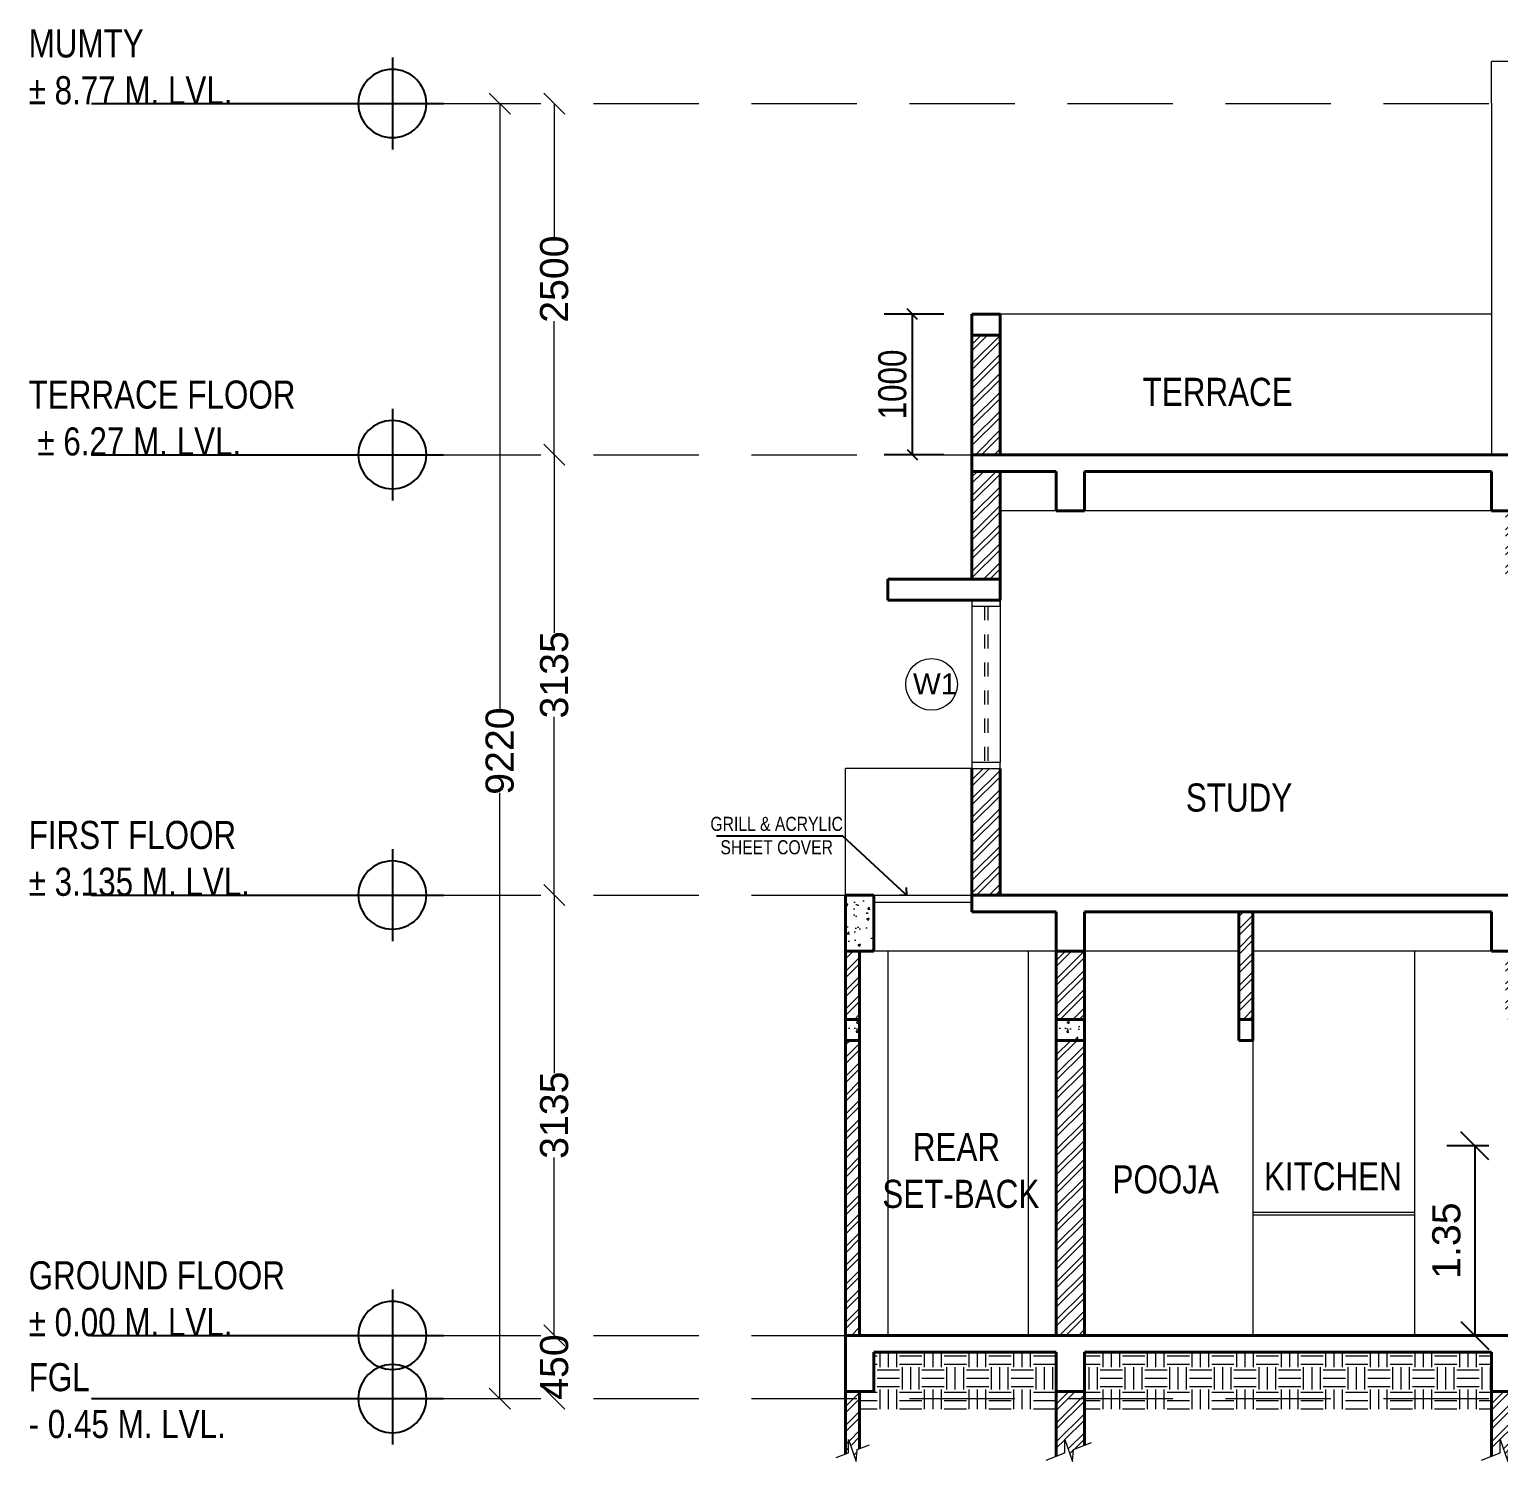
# Model space of a CAD drawing. Header units: metres. Extents: x 1689 to 2066, y 219 to 408.
# Drawn here: x 2021.75 to 2032.21, y 339.77 to 349.96 of the extents above; entities that cross this region are included whole.
import ezdxf

# ---------------------------------------------------------------- set-up
doc = ezdxf.new("R2010")
doc.units = ezdxf.units.M
doc.header["$LTSCALE"] = 1.5
for name, pattern in [('00_toilet$0$8th floor plan$0$HIDDEN', [0.375, 0.25, -0.125]), ('CENTER', [2, 1.25, -0.25, 0.25, -0.25]), ('DASHED', [0.75, 0.5, -0.25])]:
    doc.linetypes.add(name, pattern=pattern)
for name, color, linetype, lineweight in [('A- DOOR WINDOW TAGS', 7, 'Continuous', 5), ('A-Concrete', 5, 'Continuous', 40), ('A-ELE 01', 7, 'Continuous', 15), ('A-FURNITURE', 252, 'Continuous', 5), ('A-GRID', 252, 'CENTER', 5), ('A-HATCH', 252, 'Continuous', 5), ('A-SYMBOL', 252, 'Continuous', 5), ('A-WALL', 1, 'Continuous', 40), ('A-WINDOW', 143, 'Continuous', 13), ('A-Working Dimension', 42, 'Continuous', 5), ('COL', 4, 'Continuous', 25)]:
    doc.layers.add(name, color=color, linetype=linetype, lineweight=lineweight)
doc.layers.add('A-Text', color=7, linetype='Continuous')
doc.styles.add('DIM', font='arial.ttf', dxfattribs={"width": 0.8, "height": 0.2})
doc.styles.add('Roman', font='romans.shx', dxfattribs={"bigfont": 'bigfont.shx'})
doc.styles.get("Standard").update_dxf_attribs({"font": 'arial.ttf', "height": 0.2})
doc.dimstyles.new('ISO-25', dxfattribs={"dimtxt": 0.2, "dimasz": 0.2, "dimexe": 0.2, "dimexo": 0.2, "dimgap": 0.1, "dimtad": 1, "dimdec": 3, "dimdsep": 46, "dimtxsty": 'Standard', "dimblk": 'OBLIQUE', "dimcen": 0.2, "dimclrt": 256, "dimadec": 0, "dimazin": 0, "dimtfac": 1, "dimtdec": 3, "dimtmove": 0, "dimatfit": 3, "dimfxl": 1, "dimarcsym": 0})
doc.dimstyles.new('W-DIM', dxfattribs={"dimtxt": 0.125, "dimasz": 0.075, "dimexe": 0.2, "dimexo": 0.2, "dimgap": 0.04, "dimtad": 1, "dimdec": 0, "dimlfac": 1000, "dimzin": 0, "dimdsep": 46, "dimtxsty": 'DIM', "dimblk": 'OBLIQUE', "dimcen": 0.09, "dimclrt": 7, "dimadec": 0, "dimazin": 0, "dimtfac": 1, "dimtdec": 0, "dimtofl": 0, "dimtmove": 0, "dimatfit": 3, "dimldrblk": 'OPEN90', "dimfxl": 0.1, "dimtolj": 1, "dimtzin": 0, "dimarcsym": 0})
doc.dimstyles.new('Working Dim', dxfattribs={"dimtxt": 0.125, "dimasz": 0.15, "dimexe": 0.09, "dimexo": 0.0625, "dimgap": 0, "dimtad": 0, "dimdec": 0, "dimlfac": 1000, "dimzin": 0, "dimdsep": 46, "dimtxsty": 'Standard', "dimblk": 'OBLIQUE', "dimcen": 0.09, "dimse1": 1, "dimse2": 1, "dimclrd": 256, "dimclre": 256, "dimadec": 0, "dimazin": 0, "dimtfac": 1, "dimtdec": 0, "dimtofl": 0, "dimtmove": 1, "dimatfit": 3, "dimldrblk": 'OBLIQUE', "dimfxl": 1, "dimtolj": 1, "dimtzin": 0, "dimlwd": -1, "dimlwe": -1, "dimarcsym": 0})
pattern_1 = [(45, (248.36011, -45.93891), (-0.067351921, 0.067351921), []), (45, (248.40501, -45.93891), (-0.067351921, 0.067351921), [])]
pattern_2 = [(50, (248.36011, -45.93891), (0.182184669, -0.015939086), [0.01905, -0.20955]), (355, (248.3601, -45.93891), (-0.035243421, 0.191056845), [0.01524, -0.167640584]), (100.451445, (248.37529, -45.94024), (0.146941247, 0.175117752), [0.016190009, -0.178090245]), (46.1842, (248.3601, -45.88811), (0.27107904, -0.042042328), [0.028575, -0.314325]), (96.635558, (248.3827, -45.89162), (0.237404134, 0.247426125), [0.024285023, -0.26713561]), (351.184151, (248.3601, -45.88811), (0.237404134, 0.247426125), [0.022859967, -0.25145973]), (21, (248.38551, -45.90081), (0.151614391, -0.102265198), [0.01905, -0.20955]), (326, (248.3855, -45.90081), (0.061802028, 0.184187966), [0.01524, -0.16764]), (71.451445, (248.39814, -45.90934), (0.21341642, 0.081922769), [0.016190009, -0.178089938]), (37.5, (248.36011, -45.938915), (0.0030886033, 0.0845550389), [0, -0.165608, 0, -0.17018, 0, -0.168275]), (7.5, (248.36011, -45.938915), (0.0668196625, 0.100180575), [0, -0.097028, 0, -0.161798, 0, -0.064135]), (327.5, (248.303466, -45.938915), (0.1355905952, -0.005728744), [0, -0.0635, 0, -0.19812, 0, -0.26289]), (317.5, (248.27807, -45.93891), (0.148129181, 0.025426491), [0, -0.08255, 0, -0.131572, 0, -0.18669])]

# ---------------------------------------------------------------- blocks, each defined once
blk = doc.blocks.new('A$C3A7D7E6B')
at = {"layer": 'A-Text', "color": 19}
for p, q in [((0, 269.7), (0, -269.7)), ((1766.2, 0), (-300, 0))]:
    blk.add_line(p, q, dxfattribs=at)
blk.add_circle((0, 0), 200, dxfattribs=at)
blk = doc.blocks.new('LEVELS')
at = {"layer": 'A-GRID', "linetype": 'DASHED'}
for p, q in [((-20.389, 9.22), (0, 9.22)), ((-20.389, 6.72), (0, 6.72)), ((-20.389, 3.585), (0, 3.585)), ((-20.389, 0.45), (0, 0.45)), ((-20.389, 0), (0, 0))]:
    blk.add_line(p, q, dxfattribs=at)
at = {"layer": 'A-SYMBOL', "lineweight": -3, "xscale": -0.001212954476999878, "yscale": 0.001212954476999878, "zscale": 0.001212954476999878}
for p in [(-19.572, 9.22), (-19.572, 6.72), (-19.572, 3.585), (-19.572, 0.45), (-19.572, 0)]:
    blk.add_blockref('A$C3A7D7E6B', p, dxfattribs=at)
at = {"layer": 'A-Text', "char_height": 0.2, "attachment_point": 1, "style": 'DIM'}
for s, insert, width in [('MUMTY\\P%%P 8.77 M. LVL.', (-22.162, 9.748), 2.37517), ('TERRACE FLOOR\\P %%P 6.27 M. LVL.', (-22.162, 7.248), 2.37517), ('FIRST FLOOR \\P%%P 3.135 M. LVL.', (-22.162, 4.113), 1.97738), ('GROUND FLOOR \\P%%P 0.00 M. LVL.', (-22.162, 0.978), 2.28186), ('FGL \\P- 0.45 M. LVL.', (-22.162, 0.253), 1.76169)]:
    blk.add_mtext(s, dxfattribs=dict(at, insert=insert, width=width))
blk = doc.blocks.new('W1')
at = {"layer": 'A- DOOR WINDOW TAGS', "lineweight": 5}
blk.add_circle((1698.396, 432.822), 0.184, dxfattribs=at)
at = {"layer": 'A- DOOR WINDOW TAGS', "insert": (1698.264, 432.901), "char_height": 0.15, "attachment_point": 1, "style": 'Roman'}
blk.add_mtext_dynamic_manual_height_columns('{\\fArial|b0|i0|c0|p34;W1}', width=0.2464, gutter_width=0.325, heights=[0], dxfattribs=at)
blk = doc.blocks.new('_Oblique')
at = {"color": 0, "linetype": 'ByBlock', "lineweight": -2}
blk.add_line((-0.5, -0.5), (0.5, 0.5), dxfattribs=at)
blk = doc.blocks.new('_Open90')
at = {"color": 0, "linetype": 'ByBlock', "lineweight": -2}
for p, q in [((0, 0), (-1, 0)), ((-0.5, 0.5), (0, 0)), ((0, 0), (-0.5, -0.5))]:
    blk.add_line(p, q, dxfattribs=at)
blk = doc.blocks.new('*D362')
at = {"layer": 'A-Working Dimension', "transparency": 16777216}
for p, q in [((2025.489, 343.799), (2025.489, 342.531)), ((2025.489, 340.664), (2025.489, 341.932))]:
    blk.add_line(p, q, dxfattribs=at)
at = {"layer": 'Defpoints', "color": 0, "linetype": 'Continuous', "transparency": 16777216}
for p in [(2025.489, 343.799), (2025.489, 343.799), (2026.08, 340.664)]:
    blk.add_point(p, dxfattribs=at)
at = {"layer": 'A-Working Dimension', "linetype": 'Continuous', "transparency": 16777216, "xscale": 0.15, "yscale": 0.15, "zscale": 0.15}
for p, rotation in [((2025.489, 343.799), 90), ((2025.489, 340.664), 270)]:
    blk.add_blockref('_Oblique', p, dxfattribs=dict(at, rotation=rotation))
at = {"layer": 'A-Working Dimension', "color": 0, "linetype": 'Continuous', "transparency": 16777216, "insert": (2025.489, 342.232), "char_height": 0.2, "attachment_point": 5, "rotation": 90}
blk.add_mtext('\\A1;3135', dxfattribs=at)
blk = doc.blocks.new('*D363')
at = {"layer": 'A-Working Dimension', "transparency": 16777216}
for p, q in [((2025.489, 340.664), (2025.489, 340.664)), ((2025.489, 340.214), (2025.489, 340.215))]:
    blk.add_line(p, q, dxfattribs=at)
at = {"layer": 'Defpoints', "color": 0, "linetype": 'Continuous', "transparency": 16777216}
for p in [(2025.489, 340.664), (2025.489, 340.214), (2025.489, 340.214)]:
    blk.add_point(p, dxfattribs=at)
at = {"layer": 'A-Working Dimension', "linetype": 'Continuous', "transparency": 16777216, "xscale": 0.15, "yscale": 0.15, "zscale": 0.15}
for p, rotation in [((2025.489, 340.664), 90), ((2025.489, 340.214), 270)]:
    blk.add_blockref('_Oblique', p, dxfattribs=dict(at, rotation=rotation))
at = {"layer": 'A-Working Dimension', "color": 0, "linetype": 'Continuous', "transparency": 16777216, "insert": (2025.489, 340.439), "char_height": 0.2, "attachment_point": 5, "rotation": 90}
blk.add_mtext('\\A1;450', dxfattribs=at)
blk = doc.blocks.new('*D364')
at = {"layer": 'A-Working Dimension', "transparency": 16777216}
for p, q in [((2025.489, 346.934), (2025.489, 345.666)), ((2025.489, 343.799), (2025.489, 345.067))]:
    blk.add_line(p, q, dxfattribs=at)
at = {"layer": 'Defpoints', "color": 0, "linetype": 'Continuous', "transparency": 16777216}
for p in [(2025.489, 346.934), (2025.489, 346.934), (2025.838, 343.799)]:
    blk.add_point(p, dxfattribs=at)
at = {"layer": 'A-Working Dimension', "linetype": 'Continuous', "transparency": 16777216, "xscale": 0.15, "yscale": 0.15, "zscale": 0.15}
for p, rotation in [((2025.489, 346.934), 90), ((2025.489, 343.799), 270)]:
    blk.add_blockref('_Oblique', p, dxfattribs=dict(at, rotation=rotation))
at = {"layer": 'A-Working Dimension', "color": 0, "linetype": 'Continuous', "transparency": 16777216, "insert": (2025.489, 345.367), "char_height": 0.2, "attachment_point": 5, "rotation": 90}
blk.add_mtext('\\A1;3135', dxfattribs=at)
blk = doc.blocks.new('*D365')
at = {"layer": 'A-Working Dimension', "transparency": 16777216}
for p, q in [((2025.489, 349.434), (2025.489, 348.484)), ((2025.489, 346.934), (2025.489, 347.884))]:
    blk.add_line(p, q, dxfattribs=at)
at = {"layer": 'Defpoints', "color": 0, "linetype": 'Continuous', "transparency": 16777216}
for p in [(2025.489, 349.434), (2025.489, 349.434), (2025.838, 346.934)]:
    blk.add_point(p, dxfattribs=at)
at = {"layer": 'A-Working Dimension', "linetype": 'Continuous', "transparency": 16777216, "xscale": 0.15, "yscale": 0.15, "zscale": 0.15}
for p, rotation in [((2025.489, 349.434), 90), ((2025.489, 346.934), 270)]:
    blk.add_blockref('_Oblique', p, dxfattribs=dict(at, rotation=rotation))
at = {"layer": 'A-Working Dimension', "color": 0, "linetype": 'Continuous', "transparency": 16777216, "insert": (2025.489, 348.184), "char_height": 0.2, "attachment_point": 5, "rotation": 90}
blk.add_mtext('\\A1;2500', dxfattribs=at)
blk = doc.blocks.new('*D366')
at = {"layer": 'A-Working Dimension', "color": 0, "linetype": 'Continuous', "lineweight": -2, "transparency": 16777216}
for p, q in [((2028.263, 347.934), (2027.839, 347.934)), ((2028.039, 346.934), (2028.039, 347.934)), ((2028.263, 346.934), (2027.839, 346.934))]:
    blk.add_line(p, q, dxfattribs=at)
at = {"layer": 'Defpoints', "color": 0, "linetype": 'Continuous', "transparency": 16777216}
for p in [(2028.039, 347.934), (2028.463, 347.934), (2028.463, 346.934)]:
    blk.add_point(p, dxfattribs=at)
at = {"layer": 'A-Working Dimension', "color": 0, "linetype": 'Continuous', "lineweight": -2, "transparency": 16777216, "xscale": 0.075, "yscale": 0.075, "zscale": 0.075}
for p, rotation in [((2028.039, 347.934), 90), ((2028.039, 346.934), 270)]:
    blk.add_blockref('_Oblique', p, dxfattribs=dict(at, rotation=rotation))
at = {"layer": 'A-Working Dimension', "color": 7, "linetype": 'Continuous', "transparency": 16777216, "insert": (2027.897, 347.434), "char_height": 0.2, "attachment_point": 5, "rotation": 90, "style": 'DIM'}
blk.add_mtext('\\A1;1000', dxfattribs=at)
blk = doc.blocks.new('*D379')
at = {"layer": 'A-Working Dimension', "transparency": 16777216}
for p, q in [((2025.101, 349.434), (2025.101, 345.123)), ((2025.101, 340.214), (2025.101, 344.526))]:
    blk.add_line(p, q, dxfattribs=at)
at = {"layer": 'Defpoints', "color": 0, "linetype": 'Continuous', "transparency": 16777216}
for p in [(2025.101, 349.434), (2025.318, 349.434), (2025.318, 340.214)]:
    blk.add_point(p, dxfattribs=at)
at = {"layer": 'A-Working Dimension', "linetype": 'Continuous', "transparency": 16777216, "xscale": 0.15, "yscale": 0.15, "zscale": 0.15}
for p, rotation in [((2025.101, 349.434), 90), ((2025.101, 340.214), 270)]:
    blk.add_blockref('_Oblique', p, dxfattribs=dict(at, rotation=rotation))
at = {"layer": 'A-Working Dimension', "color": 0, "linetype": 'Continuous', "transparency": 16777216, "insert": (2025.101, 344.824), "char_height": 0.2, "attachment_point": 5, "rotation": 90}
blk.add_mtext('\\A1;9220', dxfattribs=at)
blk = doc.blocks.new('*D499')
at = {"layer": 'COL', "color": 0, "lineweight": -2, "transparency": 16777216}
for p, q in [((2032.144, 342.014), (2031.844, 342.014)), ((2032.044, 342.014), (2032.044, 340.664)), ((2032.144, 340.664), (2031.844, 340.664))]:
    blk.add_line(p, q, dxfattribs=at)
at = {"layer": 'Defpoints', "color": 0, "transparency": 16777216}
for p in [(2032.363, 342.014), (2032.044, 340.664), (2035.163, 340.664)]:
    blk.add_point(p, dxfattribs=at)
at = {"layer": 'COL', "color": 0, "lineweight": -2, "transparency": 16777216, "xscale": 0.2, "yscale": 0.2, "zscale": 0.2}
for p, rotation in [((2032.044, 342.014), 90), ((2032.044, 340.664), 270)]:
    blk.add_blockref('_Oblique', p, dxfattribs=dict(at, rotation=rotation))
at = {"layer": 'COL', "transparency": 16777216, "insert": (2031.842, 341.339), "char_height": 0.2, "attachment_point": 5, "rotation": 90}
blk.add_mtext('1.35', dxfattribs=at)

msp = doc.modelspace()

# ---------------------------------------------------------------- hatches: boundary and pattern name
at = {"layer": 'A-HATCH', "ltscale": 50}
h = msp.add_hatch(dxfattribs=at)
h.set_pattern_fill('ANSI32', color=256, scale=0.01)
h.set_pattern_definition([(45, (248.36011, -47.09035), (-0.067351921, 0.067351921), []), (45, (248.40501, -47.09035), (-0.067351921, 0.067351921), [])])
h.paths.add_polyline_path([(2028.6633, 347.78421), (2028.4633, 347.78421), (2028.4633, 346.93421), (2028.6633, 346.93421)])
h.paths.add_polyline_path([(2028.6633, 346.81421), (2028.4633, 346.81421), (2028.4633, 346.04921), (2028.6633, 346.04921)])
h.paths.add_polyline_path([(2028.6633, 344.69914), (2028.4633, 344.69914), (2028.4633, 343.79921), (2028.6633, 343.79921)])
h.paths.add_polyline_path([(2027.6633, 342.76421), (2027.5633, 342.76421), (2027.5633, 343.63421), (2027.5633, 340.66421), (2027.6633, 340.66421)])
h.paths.add_polyline_path([(2030.4633, 343.67921), (2030.3633, 343.67921), (2030.3633, 342.91421), (2030.4633, 342.91421)])
h.paths.add_polyline_path([(2032.3633, 343.39921), (2032.26342, 343.39921), (2032.26342, 342.91421), (2032.3633, 342.91421)])
h.paths.add_polyline_path([(2036.5133, 343.39921), (2036.4133, 343.39921), (2036.4133, 342.91421), (2036.5133, 342.91421)])
h.paths.add_polyline_path([(2039.8133, 343.39921), (2039.6133, 343.39921), (2039.6133, 342.91421), (2039.8133, 342.91421)])
h.paths.add_polyline_path([(2039.8133, 344.69914), (2039.6133, 344.69914), (2039.6133, 343.79921), (2039.8133, 343.79921)])
h.paths.add_polyline_path([(2041.16353, 344.09921), (2040.96353, 344.09921), (2040.96353, 343.79921), (2041.16353, 343.79921)])
h.paths.add_polyline_path([(2036.5133, 345.89921), (2036.4133, 345.89921), (2036.4133, 344.69921), (2036.4133, 343.79921), (2036.5133, 343.79921)])
h.paths.add_polyline_path([(2039.8133, 346.53421), (2039.6133, 346.53421), (2039.6133, 346.04921), (2039.8133, 346.04921)])
h.paths.add_polyline_path([(2041.16353, 347.23421), (2040.96353, 347.23421), (2040.96353, 346.93421), (2041.16353, 346.93421)])
h.paths.add_polyline_path([(2032.3633, 346.53421), (2032.26342, 346.53421), (2032.26342, 346.04921), (2032.3633, 346.04921)])
h.paths.add_polyline_path([(2042.8133, 341.56421), (2042.7133, 341.56421), (2042.7133, 340.66421), (2042.8133, 340.66421)])
h.paths.add_polyline_path([(2029.06332, 342.91421), (2029.26332, 342.91421), (2029.26332, 343.39921), (2029.06332, 343.39921)])
h.paths.add_polyline_path([(2029.26332, 342.76421), (2029.06332, 342.76421), (2029.06332, 340.66421), (2029.26332, 340.66421)])
h.paths.add_polyline_path([(2042.7133, 340.36421), (2042.8133, 340.36421), (2042.8133, 340.66421), (2042.7133, 340.66421)])
h = msp.add_hatch(dxfattribs=at)
h.set_pattern_fill('AR-CONC', color=256, scale=0.001)
h.set_pattern_definition(pattern_2)
h.paths.add_polyline_path([(2027.7633, 343.79921), (2027.5633, 343.79921), (2027.5633, 343.39921), (2027.7633, 343.39921)])
h = msp.add_hatch(dxfattribs=at)
h.set_pattern_fill('ANSI32', color=256, scale=0.01)
h.set_pattern_definition(pattern_1)
h.paths.add_polyline_path([(2027.6633, 343.39921), (2027.5633, 343.39921), (2027.5633, 343.31623), (2027.5633, 342.91421), (2027.6633, 342.91421)])
h = msp.add_hatch(dxfattribs=at)
h.set_pattern_fill('AR-CONC', color=256, scale=0.001)
h.set_pattern_definition([(50, (246.86009, -45.93891), (0.182184669, -0.015939086), [0.01905, -0.20955]), (355, (246.86009, -45.93891), (-0.035243421, 0.191056845), [0.01524, -0.167640584]), (100.451445, (246.87527, -45.94024), (0.146941247, 0.175117752), [0.016190009, -0.178090245]), (46.1842, (246.86009, -45.88811), (0.27107904, -0.042042328), [0.028575, -0.314325]), (96.635558, (246.88268, -45.89162), (0.237404134, 0.247426125), [0.024285023, -0.26713561]), (351.184151, (246.8601, -45.88811), (0.237404134, 0.247426125), [0.022859967, -0.25145973]), (21, (246.88549, -45.90081), (0.151614391, -0.102265198), [0.01905, -0.20955]), (326, (246.88549, -45.90081), (0.061802028, 0.184187966), [0.01524, -0.16764]), (71.451445, (246.89812, -45.90934), (0.21341642, 0.081922769), [0.016190009, -0.178089938]), (37.5, (246.86009, -45.938915), (0.0030886033, 0.0845550389), [0, -0.165608, 0, -0.17018, 0, -0.168275]), (7.5, (246.86009, -45.938915), (0.0668196625, 0.100180575), [0, -0.097028, 0, -0.161798, 0, -0.064135]), (327.5, (246.803446, -45.938915), (0.1355905952, -0.005728744), [0, -0.0635, 0, -0.19812, 0, -0.26289]), (317.5, (246.77805, -45.93891), (0.148129181, 0.025426491), [0, -0.08255, 0, -0.131572, 0, -0.18669])])
h.paths.add_polyline_path([(2027.5633, 342.76421), (2027.6633, 342.76421), (2027.6633, 342.91421), (2027.5633, 342.91421)])
h = msp.add_hatch(dxfattribs=at)
h.set_pattern_fill('AR-CONC', color=256, scale=0.001)
h.set_pattern_definition(pattern_2)
h.paths.add_polyline_path([(2029.06332, 342.76421), (2029.26332, 342.76421), (2029.26332, 342.91421), (2029.06332, 342.91421)])
at = {"layer": 'A-HATCH', "lineweight": 5, "ltscale": 50}
h = msp.add_hatch(dxfattribs=at)
h.set_pattern_fill('EARTH', color=256, scale=0.025)
h.set_pattern_definition([(0, (248.36011, -45.93891), (0.15875, 0.15875), [0.15875, -0.15875]), (0, (248.36011, -45.87938), (0.15875, 0.15875), [0.15875, -0.15875]), (0, (248.36011, -45.81985), (0.15875, 0.15875), [0.15875, -0.15875]), (90, (248.37995, -45.80001), (-0.15875, 0.15875), [0.15875, -0.15875]), (90, (248.43948, -45.80001), (-0.15875, 0.15875), [0.15875, -0.15875]), (90, (248.49901, -45.80001), (-0.15875, 0.15875), [0.15875, -0.15875])])
h.paths.add_polyline_path([(2029.06332, 340.21421), (2027.6633, 340.21421), (2027.6633, 340.14038), (2029.06332, 340.14038)])
h.paths.add_polyline_path([(2029.06332, 340.54421), (2027.7633, 340.54421), (2027.7633, 340.26421), (2027.6633, 340.26421), (2027.6633, 340.21421), (2029.06332, 340.21421), (2029.06332, 340.26421)])
h.paths.add_polyline_path([(2032.1633, 340.26421), (2032.1633, 340.54421), (2029.26332, 340.54421), (2029.26332, 340.26421), (2029.26332, 340.21421), (2032.1633, 340.21421)])
h.paths.add_polyline_path([(2032.1633, 340.21421), (2029.26332, 340.21421), (2029.26332, 340.14038), (2032.1633, 340.14038)])
h.paths.add_polyline_path([(2036.4133, 340.54421), (2032.3633, 340.54421), (2032.3633, 340.26421), (2032.3633, 340.21421), (2036.4133, 340.21421), (2036.4133, 340.26421)])
h.paths.add_polyline_path([(2036.4133, 340.21421), (2032.3633, 340.21421), (2032.3633, 340.14038), (2036.4133, 340.14038)])
at = {"layer": 'A-HATCH', "ltscale": 50}
h = msp.add_hatch(dxfattribs=at)
h.set_pattern_fill('ANSI32', color=256, scale=0.01)
h.set_pattern_definition(pattern_1)
h.paths.add_polyline_path([(2039.8133, 340.21421), (2039.6133, 340.21421), (2039.6133, 339.80442), (2039.67407, 339.82781), (2039.67407, 339.92296), (2039.72971, 339.76591), (2039.73676, 339.85194), (2039.8133, 339.8814)])
h.paths.add_polyline_path([(2036.5133, 340.21421), (2036.4133, 340.21421), (2036.4133, 339.81207), (2036.4542, 339.82781), (2036.4542, 339.92296), (2036.50984, 339.76591), (2036.5133, 339.80814)])
h.paths.add_polyline_path([(2036.5133, 340.26421), (2036.4133, 340.26421), (2036.4133, 340.21421), (2036.5133, 340.21421)])
h.paths.add_polyline_path([(2039.8133, 340.26421), (2039.6133, 340.26421), (2039.6133, 340.21421), (2039.8133, 340.21421)])
h.paths.add_polyline_path([(2032.3633, 340.26421), (2032.1633, 340.26421), (2032.1633, 340.21421), (2032.3633, 340.21421)])
h.paths.add_polyline_path([(2032.3633, 340.21421), (2032.1633, 340.21421), (2032.1633, 339.80442), (2032.22407, 339.82781), (2032.22407, 339.92296), (2032.27971, 339.76591), (2032.28676, 339.85194), (2032.3633, 339.8814)])
h.paths.add_polyline_path([(2029.26332, 340.26421), (2029.06332, 340.26421), (2029.06332, 339.80442), (2029.12409, 339.82781), (2029.12409, 339.92296), (2029.17973, 339.76591), (2029.18678, 339.85194), (2029.26332, 339.8814)])
h.paths.add_polyline_path([(2027.6633, 340.26421), (2027.5633, 340.26421), (2027.5633, 339.81989), (2027.58388, 339.82781), (2027.58388, 339.92296), (2027.63952, 339.76591), (2027.64657, 339.85194), (2027.6633, 339.85838)])

# ---------------------------------------------------------------- linework, layer by layer
at = {"layer": 'A-Concrete'}
for p, q in [((2041.16353, 346.93421), (2028.4633, 346.93421)), ((2028.4633, 346.93421), (2028.4633, 346.81421)), ((2029.06332, 346.81421), (2028.4633, 346.81421)), ((2029.06332, 346.81421), (2029.06332, 346.53421)), ((2032.1633, 346.81421), (2029.26332, 346.81421)), ((2029.26332, 346.81421), (2029.26332, 346.53421)), ((2032.1633, 346.81421), (2032.1633, 346.53421)), ((2029.26332, 346.53421), (2029.06332, 346.53421)), ((2032.3633, 346.53421), (2032.1633, 346.53421)), ((2028.6633, 346.04921), (2027.8633, 346.04921)), ((2027.8633, 346.04921), (2027.8633, 345.89921)), ((2028.6633, 346.04921), (2028.6633, 345.89921)), ((2028.6633, 345.89921), (2027.8633, 345.89921)), ((2028.6633, 345.89923), (2028.6633, 345.89921)), ((2027.5633, 343.79921), (2027.5633, 343.39921)), ((2027.7633, 343.79921), (2027.5633, 343.79921)), ((2027.7633, 343.79921), (2027.7633, 343.39921)), ((2041.16353, 343.79921), (2028.4633, 343.79921)), ((2028.4633, 343.79921), (2028.4633, 343.67921)), ((2029.06332, 343.67921), (2028.4633, 343.67921)), ((2029.06332, 343.67921), (2029.06332, 343.39921)), ((2032.1633, 343.67921), (2029.26332, 343.67921)), ((2029.26332, 343.67921), (2029.26332, 343.39921)), ((2032.1633, 343.67921), (2032.1633, 343.39921)), ((2027.7633, 343.39921), (2027.5633, 343.39921)), ((2029.26332, 343.39921), (2029.06332, 343.39921)), ((2032.3633, 343.39921), (2032.1633, 343.39921)), ((2027.6633, 342.91421), (2027.5633, 342.91421)), ((2027.5633, 342.91421), (2027.5633, 342.76421)), ((2027.6633, 342.91421), (2027.6633, 342.76421)), ((2029.26332, 342.91421), (2029.06332, 342.91421)), ((2029.06332, 342.91421), (2029.06332, 342.76421)), ((2029.26332, 342.91421), (2029.26332, 342.76421)), ((2030.4633, 342.91421), (2030.3633, 342.91421)), ((2030.3633, 342.91421), (2030.3633, 342.76421)), ((2030.4633, 342.91421), (2030.4633, 342.76421)), ((2027.6633, 342.76421), (2027.5633, 342.76421)), ((2029.26332, 342.76421), (2029.06332, 342.76421)), ((2030.4633, 342.76421), (2030.3633, 342.76421)), ((2039.8133, 340.66421), (2027.5633, 340.66421)), ((2027.5633, 340.66421), (2027.5633, 340.26421)), ((2029.06332, 340.54421), (2027.7633, 340.54421)), ((2027.7633, 340.54421), (2027.7633, 340.26421)), ((2029.06332, 340.54421), (2029.06332, 340.26421)), ((2032.1633, 340.54421), (2029.26332, 340.54421)), ((2029.26332, 340.54421), (2029.26332, 340.26421)), ((2032.1633, 340.54421), (2032.1633, 340.26421)), ((2027.7633, 340.26421), (2027.5633, 340.26421)), ((2029.26332, 340.26421), (2029.06332, 340.26421)), ((2032.3633, 340.26421), (2032.1633, 340.26421))]:
    msp.add_line(p, q, dxfattribs=at)
msp.add_lwpolyline([(2028.4633, 347.93421), (2028.6633, 347.93421), (2028.6633, 347.78421), (2028.4633, 347.78421)], close=True, dxfattribs=at)
at = {"layer": 'A-ELE 01', "color": 125}
for p, q in [((2029.06332, 346.53421), (2028.6633, 346.53421)), ((2032.1633, 346.53421), (2029.26332, 346.53421)), ((2029.06332, 343.39921), (2027.7633, 343.39921)), ((2030.3633, 343.39921), (2029.26332, 343.39921)), ((2032.1633, 343.39921), (2030.4633, 343.39921))]:
    msp.add_line(p, q, dxfattribs=at)
at = {"layer": 'A-ELE 01'}
for p, q in [((2027.8633, 343.39921), (2027.8633, 340.66421)), ((2028.86332, 343.39921), (2028.86332, 340.66421)), ((2031.6133, 343.39921), (2031.6133, 340.66421)), ((2030.4633, 342.76421), (2030.4633, 340.66421))]:
    msp.add_line(p, q, dxfattribs=at)
at = {"layer": 'A-FURNITURE'}
for p, q in [((2036.5133, 349.73421), (2032.1633, 349.73421)), ((2032.1633, 349.43421), (2032.1633, 349.73421)), ((2032.1633, 349.43421), (2032.1633, 346.93421)), ((2032.1633, 347.93421), (2028.6633, 347.93421)), ((2028.46322, 344.69914), (2027.5633, 344.69914)), ((2027.5633, 343.31623), (2027.5633, 344.69914)), ((2027.7633, 343.79921), (2028.4633, 343.79921)), ((2027.7633, 343.74921), (2028.4633, 343.74921)), ((2031.6133, 341.53921), (2030.4633, 341.53921)), ((2031.6133, 341.51921), (2030.4633, 341.51921))]:
    msp.add_line(p, q, dxfattribs=at)
at = {"layer": 'A-SYMBOL'}
for points in [[(2027.49619, 339.79406), (2027.58388, 339.82781), (2027.58388, 339.92296), (2027.63952, 339.76591), (2027.64657, 339.85194), (2027.73429, 339.88571)], [(2028.99203, 339.77697), (2029.12409, 339.82781), (2029.12409, 339.92296), (2029.17973, 339.76591), (2029.18678, 339.85194), (2029.31465, 339.90116)], [(2032.09201, 339.77697), (2032.22407, 339.82781), (2032.22407, 339.92296), (2032.27971, 339.76591), (2032.28676, 339.85194), (2032.41463, 339.90116)]]:
    msp.add_lwpolyline(points, dxfattribs=at)
at = {"layer": 'A-WALL'}
for p, q in [((2028.4633, 346.93421), (2028.4633, 347.78421)), ((2028.6633, 346.93421), (2028.6633, 347.78421)), ((2028.4633, 346.81421), (2028.4633, 346.04921)), ((2028.6633, 346.81421), (2028.6633, 346.04921)), ((2028.4633, 344.69914), (2028.4633, 343.79921)), ((2028.6633, 344.69915), (2028.6633, 343.79921)), ((2030.3633, 343.67921), (2030.3633, 342.91421)), ((2030.4633, 343.67921), (2030.4633, 342.91421)), ((2027.5633, 343.39921), (2027.5633, 342.91421)), ((2027.6633, 343.39921), (2027.6633, 342.91421)), ((2029.06332, 343.39921), (2029.06332, 342.91421)), ((2029.26332, 343.39921), (2029.26332, 342.91421)), ((2027.5633, 342.76421), (2027.5633, 340.66421)), ((2027.6633, 342.76421), (2027.6633, 340.66421)), ((2029.06332, 342.76421), (2029.06332, 340.66421)), ((2029.26332, 342.76421), (2029.26332, 340.66421)), ((2027.5633, 340.26421), (2027.5633, 339.81989)), ((2027.6633, 340.26421), (2027.6633, 339.85838)), ((2029.06332, 340.26421), (2029.06332, 339.80442)), ((2029.26332, 340.26421), (2029.26332, 339.8814)), ((2032.1633, 340.26421), (2032.1633, 339.80442))]:
    msp.add_line(p, q, dxfattribs=at)
at = {"layer": 'A-WINDOW'}
for p, q in [((2028.4633, 345.89921), (2028.4633, 344.74314)), ((2028.66329, 345.89923), (2028.6633, 345.89923)), ((2028.6633, 345.89923), (2028.6633, 344.74315)), ((2028.46322, 344.69914), (2028.6633, 344.69914))]:
    msp.add_line(p, q, dxfattribs=at)
at = {"layer": 'A-WINDOW', "linetype": 'DASHED', "ltscale": 0.1}
for p, q in [((2028.55153, 345.85521), (2028.55153, 344.74314)), ((2028.57653, 345.85521), (2028.57653, 344.74315))]:
    msp.add_line(p, q, dxfattribs=at)
at = {"layer": 'A-WINDOW'}
for points in [[(2028.58296, 345.85522), (2028.58296, 345.85522), (2028.6633, 345.85523), (2028.66329, 345.89923), (2028.46322, 345.89921), (2028.46323, 345.85521), (2028.53896, 345.85522), (2028.54596, 345.85522), (2028.54596, 345.85522)], [(2028.58296, 344.69915), (2028.58296, 344.69915), (2028.6633, 344.69915), (2028.66329, 344.74315), (2028.46322, 344.74314), (2028.46322, 344.69914), (2028.53896, 344.69914), (2028.54596, 344.69914), (2028.54596, 344.69914)]]:
    msp.add_lwpolyline(points, close=True, dxfattribs=at)

# ---------------------------------------------------------------- block references
at = {"layer": 'A- DOOR WINDOW TAGS', "lineweight": 13}
msp.add_blockref('W1', (329.77907, -87.52326), dxfattribs=at)
at = {"layer": 'A-GRID', "linetype": '00_toilet$0$8th floor plan$0$HIDDEN'}
msp.add_blockref('LEVELS', (2043.90785, 340.21421), dxfattribs=at)

# ---------------------------------------------------------------- texts
at = {"layer": 'A-Text', "style": 'DIM'}
for s, insert, char_height, width, attachment_point in [('TERRACE', (2029.67897, 347.48145), 0.2, 1.3350614, 1), ('STUDY', (2029.98625, 344.59365), 0.2, 0.9469304, 1), ('\\pxqc;GRILL & ACRYLIC SHEET COVER', (2027.60285, 344.3562), 0.1, 1.0606396, 3), ('REAR  SET-BACK ', (2028.38389, 342.10558), 0.2, 1.4748977, 2), ('POOJA', (2029.46421, 341.87483), 0.2, 0.9474761, 1), ('KITCHEN', (2030.54262, 341.89659), 0.2, 1.2263302, 1)]:
    msp.add_mtext(s, dxfattribs=dict(at, insert=insert, char_height=char_height, width=width, attachment_point=attachment_point))

# ---------------------------------------------------------------- dimensions: what is measured, and where the dimension line sits
at = {"layer": 'A-Working Dimension', "color": 0, "linetype": 'Continuous'}
for base, p1, p2, picture, middle in [((2025.10138, 349.43421), (2025.31801, 340.21421), (2025.31801, 349.43421), '*D379', (2025.10138, 344.82421)), ((2025.48923, 349.43421), (2025.83808, 346.93421), (2025.48923, 349.43421), '*D365', (2025.48923, 348.18421)), ((2025.48923, 346.93421), (2025.83808, 343.79921), (2025.48923, 346.93421), '*D364', (2025.48923, 345.36671)), ((2025.48923, 343.79921), (2026.08014, 340.66421), (2025.48923, 343.79921), '*D362', (2025.48923, 342.23171))]:
    dim = msp.add_linear_dim(base=base, p1=p1, p2=p2, angle=90, dimstyle='Working Dim', dxfattribs=at)
    dim.commit()
    dim.dimension.update_dxf_attribs({"geometry": picture, "text_midpoint": middle})
at = {"layer": 'A-Working Dimension', "linetype": 'Continuous'}
dim = msp.add_linear_dim(base=(2028.03909, 347.93421), p1=(2028.4633, 346.93421), p2=(2028.4633, 347.93421), angle=90, dimstyle='W-DIM', dxfattribs=at)
dim.commit()
dim.dimension.update_dxf_attribs({"geometry": '*D366', "text_midpoint": (2027.89698, 347.43421)})
at = {"layer": 'A-Working Dimension', "color": 0, "linetype": 'Continuous'}
dim = msp.add_linear_dim(base=(2025.48923, 340.21421), p1=(2025.48923, 340.66421), p2=(2025.48923, 340.21421), angle=90, dimstyle='Working Dim', dxfattribs=at)
dim.commit()
dim.dimension.update_dxf_attribs({"geometry": '*D363', "text_midpoint": (2025.48923, 340.43921), "dimtype": 128})
at = {"layer": 'COL', "color": 2}
dim = msp.add_linear_dim(base=(2032.04416, 340.66421), p1=(2032.3633, 342.01421), p2=(2035.1633, 340.66421), angle=90, dimstyle='ISO-25', override={"dimfxl": 0.1, "dimfxlon": 1}, dxfattribs=at)
dim.commit()
dim.dimension.update_dxf_attribs({"geometry": '*D499', "text_midpoint": (2031.84197, 341.33921)})

# ---------------------------------------------------------------- leaders
at = {"layer": 'A-Text', "ltscale": 50}
msp.add_leader([(2027.9968, 343.79921), (2027.543, 344.21856), (2026.64315, 344.21856)], dimstyle='W-DIM', override={"dimgap": 0.04, "dimtad": 0}, dxfattribs=at)

doc.saveas('drawing.dxf')
